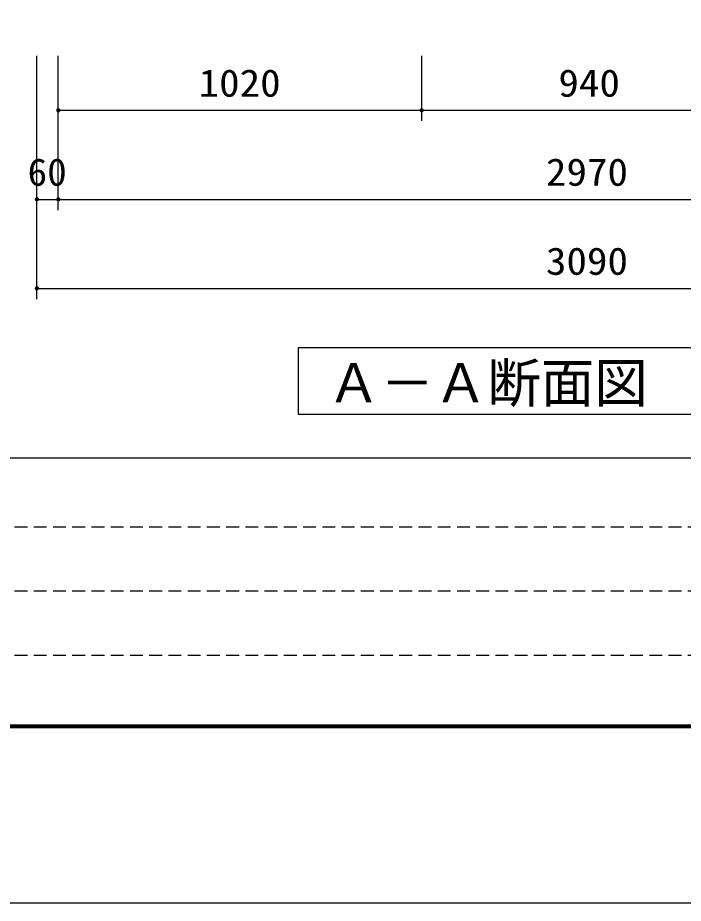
# Model space of a CAD drawing. Units: millimetres, scale not verified. Extents: x -8910 to 8910, y -6308 to 6308.
# Drawn here: x -6483 to -4615, y -6308 to -3821 of the extents above; entities that cross this region are included whole.
import ezdxf
from ezdxf.enums import TextEntityAlignment as Align

# ---------------------------------------------------------------- set-up
doc = ezdxf.new("R2010")
doc.units = ezdxf.units.MM
doc.header["$LTSCALE"] = 30
doc.linetypes.add('DASHED1', pattern=[1.8, 1.2, -0.6])
for name, color, linetype, lineweight in [('0-0_機器', 2, 'Continuous', 25), ('0-1_製作', 5, 'Continuous', 25), ('0-5_空気管', 3, 'Continuous', 25), ('0-B_図面枠', 7, 'Continuous', 25), ('0-C_Axis_waku', 7, 'Continuous', 25)]:
    doc.layers.add(name, color=color, linetype=linetype, lineweight=lineweight)
doc.styles.add('ＭＳ ゴシック', font='')
doc.styles.get('ＭＳ ゴシック').set_extended_font_data('MS Gothic')

msp = doc.modelspace()

# ---------------------------------------------------------------- linework, layer by layer
at = {"layer": '0-0_機器', "color": 3}
msp.add_lwpolyline([(-3666.6, -4934.24), (-3666.6, -4747.93), (-5695.93, -4747.93), (-5695.93, -4934.24)], close=True, dxfattribs=at)
at = {"layer": '0-1_製作', "color": 2}
for p, q in [((-6429.24, -4361), (-6429.24, -3927.76)), ((-6369.24, -4111), (-6369.24, -3927.76)), ((-5349.24, -4111), (-5349.24, -3927.76)), ((-6369.24, -4361), (-6369.24, -4081)), ((-6429.24, -4611), (-6429.24, -4331))]:
    msp.add_line(p, q, dxfattribs=at)
at = {"layer": '0-1_製作'}
for points in [[(-6374.31, -4077.78), (-6369.24, -4081), (-6374.67, -4078.44)], [(-6373.86, -4077.17), (-6369.24, -4081), (-6374.31, -4077.78)], [(-6373.35, -4076.62), (-6369.24, -4081), (-6373.86, -4077.17)], [(-6372.77, -4076.14), (-6369.24, -4081), (-6373.35, -4076.62)], [(-6372.13, -4075.74), (-6369.24, -4081), (-6372.77, -4076.14)], [(-6372.13, -4075.74), (-6369.24, -4075), (-6369.24, -4081)], [(-6371.45, -4075.42), (-6369.24, -4075), (-6372.13, -4075.74)], [(-6370.73, -4075.18), (-6369.24, -4075), (-6371.45, -4075.42)], [(-6369.99, -4075.04), (-6369.24, -4075), (-6370.73, -4075.18)], [(-6369.24, -4075), (-6363.24, -4081), (-6369.24, -4081)], [(-6368.86, -4075.01), (-6363.24, -4081), (-6369.24, -4075)], [(-6368.12, -4075.1), (-6363.24, -4081), (-6368.86, -4075.01)], [(-6367.39, -4075.29), (-6363.24, -4081), (-6368.12, -4075.1)], [(-6366.69, -4075.57), (-6363.24, -4081), (-6367.39, -4075.29)], [(-6366.69, -4075.57), (-6363.29, -4080.24), (-6363.24, -4081)], [(-6366.02, -4075.93), (-6363.29, -4080.24), (-6366.69, -4075.57)], [(-6366.02, -4075.93), (-6363.43, -4079.5), (-6363.29, -4080.24)], [(-6365.42, -4076.37), (-6363.43, -4079.5), (-6366.02, -4075.93)], [(-6365.42, -4076.37), (-6363.66, -4078.79), (-6363.43, -4079.5)], [(-6364.87, -4076.89), (-6363.66, -4078.79), (-6365.42, -4076.37)], [(-6364.87, -4076.89), (-6363.98, -4078.1), (-6363.66, -4078.79)], [(-6364.39, -4077.47), (-6363.98, -4078.1), (-6364.87, -4076.89)], [(-5354.31, -4077.78), (-5349.24, -4081), (-5354.67, -4078.44)], [(-5353.86, -4077.17), (-5349.24, -4081), (-5354.31, -4077.78)], [(-5353.35, -4076.62), (-5349.24, -4081), (-5353.86, -4077.17)], [(-5352.77, -4076.14), (-5349.24, -4081), (-5353.35, -4076.62)], [(-5352.77, -4076.14), (-5349.24, -4075), (-5349.24, -4081)], [(-5352.13, -4075.74), (-5349.24, -4075), (-5352.77, -4076.14)], [(-5351.45, -4075.42), (-5349.24, -4075), (-5352.13, -4075.74)], [(-5350.73, -4075.18), (-5349.24, -4075), (-5351.45, -4075.42)], [(-5349.99, -4075.04), (-5349.24, -4075), (-5350.73, -4075.18)], [(-5349.24, -4075), (-5343.24, -4081), (-5349.24, -4081)], [(-5348.86, -4075.01), (-5343.24, -4081), (-5349.24, -4075)], [(-5348.12, -4075.1), (-5343.24, -4081), (-5348.86, -4075.01)], [(-5347.39, -4075.29), (-5343.24, -4081), (-5348.12, -4075.1)], [(-5347.39, -4075.29), (-5343.29, -4080.24), (-5343.24, -4081)], [(-5346.69, -4075.57), (-5343.29, -4080.24), (-5347.39, -4075.29)], [(-5346.69, -4075.57), (-5343.43, -4079.5), (-5343.29, -4080.24)], [(-5346.02, -4075.93), (-5343.43, -4079.5), (-5346.69, -4075.57)], [(-5346.02, -4075.93), (-5343.66, -4078.79), (-5343.43, -4079.5)], [(-5345.42, -4076.37), (-5343.66, -4078.79), (-5346.02, -4075.93)], [(-5345.42, -4076.37), (-5343.98, -4078.1), (-5343.66, -4078.79)], [(-5344.87, -4076.89), (-5343.98, -4078.1), (-5345.42, -4076.37)], [(-5344.87, -4076.89), (-5344.39, -4077.47), (-5343.98, -4078.1)], [(-6375.23, -4080.62), (-6369.24, -4081), (-6375.24, -4081)], [(-6375.24, -4081), (-6371.79, -4086.42), (-6375.19, -4081.75)], [(-6375.24, -4081), (-6371.09, -4086.7), (-6371.79, -4086.42)], [(-6369.24, -4081), (-6371.09, -4086.7), (-6375.24, -4081)], [(-6375.13, -4079.87), (-6369.24, -4081), (-6375.23, -4080.62)], [(-6375.19, -4081.75), (-6372.45, -4086.06), (-6375.05, -4082.49)], [(-6375.19, -4081.75), (-6371.79, -4086.42), (-6372.45, -4086.06)], [(-6374.95, -4079.14), (-6369.24, -4081), (-6375.13, -4079.87)], [(-6375.05, -4082.49), (-6373.06, -4085.62), (-6374.82, -4083.2)], [(-6375.05, -4082.49), (-6372.45, -4086.06), (-6373.06, -4085.62)], [(-6374.67, -4078.44), (-6369.24, -4081), (-6374.95, -4079.14)], [(-6374.82, -4083.2), (-6373.61, -4085.1), (-6374.5, -4083.89)], [(-6374.82, -4083.2), (-6373.06, -4085.62), (-6373.61, -4085.1)], [(-6374.5, -4083.89), (-6373.61, -4085.1), (-6374.09, -4084.52)], [(-6369.24, -4081), (-6370.36, -4086.89), (-6371.09, -4086.7)], [(-6369.24, -4081), (-6369.62, -4086.98), (-6370.36, -4086.89)], [(-6369.24, -4081), (-6369.24, -4087), (-6369.62, -4086.98)], [(-6369.24, -4081), (-6368.49, -4086.95), (-6369.24, -4087)], [(-6369.24, -4081), (-6367.75, -4086.81), (-6368.49, -4086.95)], [(-6369.24, -4081), (-6367.03, -4086.57), (-6367.75, -4086.81)], [(-6369.24, -4081), (-6366.35, -4086.25), (-6367.03, -4086.57)], [(-6369.24, -4081), (-6365.71, -4085.85), (-6366.35, -4086.25)], [(-6363.24, -4081), (-6365.71, -4085.85), (-6369.24, -4081)], [(-6363.24, -4081), (-6365.13, -4085.37), (-6365.71, -4085.85)], [(-6363.24, -4081), (-6364.62, -4084.82), (-6365.13, -4085.37)], [(-6363.24, -4081), (-6364.17, -4084.21), (-6364.62, -4084.82)], [(-6363.24, -4081), (-6363.81, -4083.55), (-6364.17, -4084.21)], [(-6363.24, -4081), (-6363.53, -4082.85), (-6363.81, -4083.55)], [(-6363.24, -4081), (-6363.35, -4082.12), (-6363.53, -4082.85)], [(-6363.24, -4081), (-6363.25, -4081.37), (-6363.35, -4082.12)], [(-5355.23, -4080.62), (-5349.24, -4081), (-5355.24, -4081)], [(-5355.24, -4081), (-5351.09, -4086.7), (-5355.19, -4081.75)], [(-5355.24, -4081), (-5350.36, -4086.89), (-5351.09, -4086.7)], [(-5349.24, -4081), (-5350.36, -4086.89), (-5355.24, -4081)], [(-5355.13, -4079.87), (-5349.24, -4081), (-5355.23, -4080.62)], [(-5355.19, -4081.75), (-5351.79, -4086.42), (-5355.05, -4082.49)], [(-5355.19, -4081.75), (-5351.09, -4086.7), (-5351.79, -4086.42)], [(-5354.95, -4079.14), (-5349.24, -4081), (-5355.13, -4079.87)], [(-5355.05, -4082.49), (-5352.45, -4086.06), (-5354.82, -4083.2)], [(-5355.05, -4082.49), (-5351.79, -4086.42), (-5352.45, -4086.06)], [(-5354.67, -4078.44), (-5349.24, -4081), (-5354.95, -4079.14)], [(-5354.82, -4083.2), (-5353.06, -4085.62), (-5354.5, -4083.89)], [(-5354.82, -4083.2), (-5352.45, -4086.06), (-5353.06, -4085.62)], [(-5354.5, -4083.89), (-5353.61, -4085.1), (-5354.09, -4084.52)], [(-5354.5, -4083.89), (-5353.06, -4085.62), (-5353.61, -4085.1)], [(-5349.24, -4081), (-5349.62, -4086.98), (-5350.36, -4086.89)], [(-5349.24, -4081), (-5349.24, -4087), (-5349.62, -4086.98)], [(-5349.24, -4081), (-5348.49, -4086.95), (-5349.24, -4087)], [(-5349.24, -4081), (-5347.75, -4086.81), (-5348.49, -4086.95)], [(-5349.24, -4081), (-5347.03, -4086.57), (-5347.75, -4086.81)], [(-5349.24, -4081), (-5346.35, -4086.25), (-5347.03, -4086.57)], [(-5349.24, -4081), (-5345.71, -4085.85), (-5346.35, -4086.25)], [(-5349.24, -4081), (-5345.13, -4085.37), (-5345.71, -4085.85)], [(-5343.24, -4081), (-5345.13, -4085.37), (-5349.24, -4081)], [(-5343.24, -4081), (-5344.62, -4084.82), (-5345.13, -4085.37)], [(-5343.24, -4081), (-5344.17, -4084.21), (-5344.62, -4084.82)], [(-5343.24, -4081), (-5343.81, -4083.55), (-5344.17, -4084.21)], [(-5343.24, -4081), (-5343.53, -4082.85), (-5343.81, -4083.55)], [(-5343.24, -4081), (-5343.35, -4082.12), (-5343.53, -4082.85)], [(-5343.24, -4081), (-5343.25, -4081.37), (-5343.35, -4082.12)], [(-6432.77, -4326.14), (-6429.24, -4331), (-6433.35, -4326.62)], [(-6432.13, -4325.74), (-6429.24, -4331), (-6432.77, -4326.14)], [(-6432.13, -4325.74), (-6429.24, -4325), (-6429.24, -4331)], [(-6431.45, -4325.42), (-6429.24, -4325), (-6432.13, -4325.74)], [(-6430.73, -4325.18), (-6429.24, -4325), (-6431.45, -4325.42)], [(-6429.99, -4325.04), (-6429.24, -4325), (-6430.73, -4325.18)], [(-6429.24, -4325), (-6423.24, -4331), (-6429.24, -4331)], [(-6428.86, -4325.01), (-6423.24, -4331), (-6429.24, -4325)], [(-6428.12, -4325.1), (-6423.24, -4331), (-6428.86, -4325.01)], [(-6427.39, -4325.29), (-6423.24, -4331), (-6428.12, -4325.1)], [(-6426.69, -4325.57), (-6423.24, -4331), (-6427.39, -4325.29)], [(-6426.69, -4325.57), (-6423.29, -4330.24), (-6423.24, -4331)], [(-6426.02, -4325.93), (-6423.29, -4330.24), (-6426.69, -4325.57)], [(-6426.02, -4325.93), (-6423.43, -4329.5), (-6423.29, -4330.24)], [(-6425.42, -4326.37), (-6423.43, -4329.5), (-6426.02, -4325.93)], [(-6425.42, -4326.37), (-6423.66, -4328.79), (-6423.43, -4329.5)], [(-6424.87, -4326.89), (-6423.66, -4328.79), (-6425.42, -4326.37)], [(-6372.77, -4326.14), (-6369.24, -4331), (-6373.35, -4326.62)], [(-6372.13, -4325.74), (-6369.24, -4331), (-6372.77, -4326.14)], [(-6372.13, -4325.74), (-6369.24, -4325), (-6369.24, -4331)], [(-6371.45, -4325.42), (-6369.24, -4325), (-6372.13, -4325.74)], [(-6370.73, -4325.18), (-6369.24, -4325), (-6371.45, -4325.42)], [(-6369.99, -4325.04), (-6369.24, -4325), (-6370.73, -4325.18)], [(-6369.24, -4325), (-6363.24, -4331), (-6369.24, -4331)], [(-6368.86, -4325.01), (-6363.24, -4331), (-6369.24, -4325)], [(-6368.12, -4325.1), (-6363.24, -4331), (-6368.86, -4325.01)], [(-6367.39, -4325.29), (-6363.24, -4331), (-6368.12, -4325.1)], [(-6366.69, -4325.57), (-6363.24, -4331), (-6367.39, -4325.29)], [(-6366.69, -4325.57), (-6363.29, -4330.24), (-6363.24, -4331)], [(-6366.02, -4325.93), (-6363.29, -4330.24), (-6366.69, -4325.57)], [(-6366.02, -4325.93), (-6363.43, -4329.5), (-6363.29, -4330.24)], [(-6365.42, -4326.37), (-6363.43, -4329.5), (-6366.02, -4325.93)], [(-6365.42, -4326.37), (-6363.66, -4328.79), (-6363.43, -4329.5)], [(-6364.87, -4326.89), (-6363.66, -4328.79), (-6365.42, -4326.37)], [(-6435.23, -4330.62), (-6429.24, -4331), (-6435.24, -4331)], [(-6435.24, -4331), (-6431.79, -4336.42), (-6435.19, -4331.75)], [(-6435.24, -4331), (-6431.09, -4336.7), (-6431.79, -4336.42)], [(-6429.24, -4331), (-6431.09, -4336.7), (-6435.24, -4331)], [(-6435.13, -4329.87), (-6429.24, -4331), (-6435.23, -4330.62)], [(-6435.19, -4331.75), (-6432.45, -4336.06), (-6435.05, -4332.49)], [(-6435.19, -4331.75), (-6431.79, -4336.42), (-6432.45, -4336.06)], [(-6434.95, -4329.14), (-6429.24, -4331), (-6435.13, -4329.87)], [(-6435.05, -4332.49), (-6433.06, -4335.62), (-6434.82, -4333.2)], [(-6435.05, -4332.49), (-6432.45, -4336.06), (-6433.06, -4335.62)], [(-6434.67, -4328.44), (-6429.24, -4331), (-6434.95, -4329.14)], [(-6434.82, -4333.2), (-6433.61, -4335.1), (-6434.5, -4333.89)], [(-6434.82, -4333.2), (-6433.06, -4335.62), (-6433.61, -4335.1)], [(-6434.31, -4327.78), (-6429.24, -4331), (-6434.67, -4328.44)], [(-6434.5, -4333.89), (-6433.61, -4335.1), (-6434.09, -4334.52)], [(-6433.86, -4327.17), (-6429.24, -4331), (-6434.31, -4327.78)], [(-6433.35, -4326.62), (-6429.24, -4331), (-6433.86, -4327.17)], [(-6429.24, -4331), (-6430.36, -4336.89), (-6431.09, -4336.7)], [(-6429.24, -4331), (-6429.62, -4336.98), (-6430.36, -4336.89)], [(-6429.24, -4331), (-6429.24, -4337), (-6429.62, -4336.98)], [(-6429.24, -4331), (-6428.49, -4336.95), (-6429.24, -4337)], [(-6429.24, -4331), (-6427.75, -4336.81), (-6428.49, -4336.95)], [(-6429.24, -4331), (-6427.03, -4336.57), (-6427.75, -4336.81)], [(-6429.24, -4331), (-6426.35, -4336.25), (-6427.03, -4336.57)], [(-6429.24, -4331), (-6425.71, -4335.85), (-6426.35, -4336.25)], [(-6423.24, -4331), (-6425.71, -4335.85), (-6429.24, -4331)], [(-6423.24, -4331), (-6425.13, -4335.37), (-6425.71, -4335.85)], [(-6423.24, -4331), (-6424.62, -4334.82), (-6425.13, -4335.37)], [(-6424.87, -4326.89), (-6423.98, -4328.1), (-6423.66, -4328.79)], [(-6424.39, -4327.47), (-6423.98, -4328.1), (-6424.87, -4326.89)], [(-6423.24, -4331), (-6424.17, -4334.21), (-6424.62, -4334.82)], [(-6423.24, -4331), (-6423.81, -4333.55), (-6424.17, -4334.21)], [(-6423.24, -4331), (-6423.53, -4332.85), (-6423.81, -4333.55)], [(-6423.24, -4331), (-6423.35, -4332.12), (-6423.53, -4332.85)], [(-6423.24, -4331), (-6423.25, -4331.37), (-6423.35, -4332.12)], [(-6375.23, -4330.62), (-6369.24, -4331), (-6375.24, -4331)], [(-6375.24, -4331), (-6371.79, -4336.42), (-6375.19, -4331.75)], [(-6375.24, -4331), (-6371.09, -4336.7), (-6371.79, -4336.42)], [(-6369.24, -4331), (-6371.09, -4336.7), (-6375.24, -4331)], [(-6375.13, -4329.87), (-6369.24, -4331), (-6375.23, -4330.62)], [(-6375.19, -4331.75), (-6372.45, -4336.06), (-6375.05, -4332.49)], [(-6375.19, -4331.75), (-6371.79, -4336.42), (-6372.45, -4336.06)], [(-6374.95, -4329.14), (-6369.24, -4331), (-6375.13, -4329.87)], [(-6375.05, -4332.49), (-6373.06, -4335.62), (-6374.82, -4333.2)], [(-6375.05, -4332.49), (-6372.45, -4336.06), (-6373.06, -4335.62)], [(-6374.67, -4328.44), (-6369.24, -4331), (-6374.95, -4329.14)], [(-6374.82, -4333.2), (-6373.61, -4335.1), (-6374.5, -4333.89)], [(-6374.82, -4333.2), (-6373.06, -4335.62), (-6373.61, -4335.1)], [(-6374.31, -4327.78), (-6369.24, -4331), (-6374.67, -4328.44)], [(-6374.5, -4333.89), (-6373.61, -4335.1), (-6374.09, -4334.52)], [(-6373.86, -4327.17), (-6369.24, -4331), (-6374.31, -4327.78)], [(-6373.35, -4326.62), (-6369.24, -4331), (-6373.86, -4327.17)], [(-6369.24, -4331), (-6370.36, -4336.89), (-6371.09, -4336.7)], [(-6369.24, -4331), (-6369.62, -4336.98), (-6370.36, -4336.89)], [(-6369.24, -4331), (-6369.24, -4337), (-6369.62, -4336.98)], [(-6369.24, -4331), (-6368.49, -4336.95), (-6369.24, -4337)], [(-6369.24, -4331), (-6367.75, -4336.81), (-6368.49, -4336.95)], [(-6369.24, -4331), (-6367.03, -4336.57), (-6367.75, -4336.81)], [(-6369.24, -4331), (-6366.35, -4336.25), (-6367.03, -4336.57)], [(-6369.24, -4331), (-6365.71, -4335.85), (-6366.35, -4336.25)], [(-6363.24, -4331), (-6365.71, -4335.85), (-6369.24, -4331)], [(-6363.24, -4331), (-6365.13, -4335.37), (-6365.71, -4335.85)], [(-6363.24, -4331), (-6364.62, -4334.82), (-6365.13, -4335.37)], [(-6364.87, -4326.89), (-6363.98, -4328.1), (-6363.66, -4328.79)], [(-6364.39, -4327.47), (-6363.98, -4328.1), (-6364.87, -4326.89)], [(-6363.24, -4331), (-6364.17, -4334.21), (-6364.62, -4334.82)], [(-6363.24, -4331), (-6363.81, -4333.55), (-6364.17, -4334.21)], [(-6363.24, -4331), (-6363.53, -4332.85), (-6363.81, -4333.55)], [(-6363.24, -4331), (-6363.35, -4332.12), (-6363.53, -4332.85)], [(-6363.24, -4331), (-6363.25, -4331.37), (-6363.35, -4332.12)], [(-6432.13, -4575.74), (-6429.24, -4575), (-6429.24, -4581)], [(-6431.45, -4575.42), (-6429.24, -4575), (-6432.13, -4575.74)], [(-6430.73, -4575.18), (-6429.24, -4575), (-6431.45, -4575.42)], [(-6429.99, -4575.04), (-6429.24, -4575), (-6430.73, -4575.18)], [(-6429.24, -4575), (-6423.24, -4581), (-6429.24, -4581)], [(-6428.86, -4575.01), (-6423.24, -4581), (-6429.24, -4575)], [(-6428.12, -4575.1), (-6423.24, -4581), (-6428.86, -4575.01)], [(-6427.39, -4575.29), (-6423.24, -4581), (-6428.12, -4575.1)], [(-6435.23, -4580.62), (-6429.24, -4581), (-6435.24, -4581)], [(-6435.24, -4581), (-6431.79, -4586.42), (-6435.19, -4581.75)], [(-6435.24, -4581), (-6431.09, -4586.7), (-6431.79, -4586.42)], [(-6429.24, -4581), (-6431.09, -4586.7), (-6435.24, -4581)], [(-6435.13, -4579.87), (-6429.24, -4581), (-6435.23, -4580.62)], [(-6435.19, -4581.75), (-6432.45, -4586.06), (-6435.05, -4582.49)], [(-6435.19, -4581.75), (-6431.79, -4586.42), (-6432.45, -4586.06)], [(-6434.95, -4579.14), (-6429.24, -4581), (-6435.13, -4579.87)], [(-6435.05, -4582.49), (-6433.06, -4585.62), (-6434.82, -4583.2)], [(-6435.05, -4582.49), (-6432.45, -4586.06), (-6433.06, -4585.62)], [(-6434.67, -4578.44), (-6429.24, -4581), (-6434.95, -4579.14)], [(-6434.82, -4583.2), (-6433.61, -4585.1), (-6434.5, -4583.89)], [(-6434.82, -4583.2), (-6433.06, -4585.62), (-6433.61, -4585.1)], [(-6434.31, -4577.78), (-6429.24, -4581), (-6434.67, -4578.44)], [(-6434.5, -4583.89), (-6433.61, -4585.1), (-6434.09, -4584.52)], [(-6433.86, -4577.17), (-6429.24, -4581), (-6434.31, -4577.78)], [(-6433.35, -4576.62), (-6429.24, -4581), (-6433.86, -4577.17)], [(-6432.77, -4576.14), (-6429.24, -4581), (-6433.35, -4576.62)], [(-6432.13, -4575.74), (-6429.24, -4581), (-6432.77, -4576.14)], [(-6429.24, -4581), (-6430.36, -4586.89), (-6431.09, -4586.7)], [(-6429.24, -4581), (-6429.62, -4586.98), (-6430.36, -4586.89)], [(-6429.24, -4581), (-6429.24, -4587), (-6429.62, -4586.98)], [(-6429.24, -4581), (-6428.49, -4586.95), (-6429.24, -4587)], [(-6429.24, -4581), (-6427.75, -4586.81), (-6428.49, -4586.95)], [(-6429.24, -4581), (-6427.03, -4586.57), (-6427.75, -4586.81)], [(-6429.24, -4581), (-6426.35, -4586.25), (-6427.03, -4586.57)], [(-6429.24, -4581), (-6425.71, -4585.85), (-6426.35, -4586.25)], [(-6423.24, -4581), (-6425.71, -4585.85), (-6429.24, -4581)], [(-6426.69, -4575.57), (-6423.24, -4581), (-6427.39, -4575.29)], [(-6426.69, -4575.57), (-6423.29, -4580.24), (-6423.24, -4581)], [(-6426.02, -4575.93), (-6423.29, -4580.24), (-6426.69, -4575.57)], [(-6426.02, -4575.93), (-6423.43, -4579.5), (-6423.29, -4580.24)], [(-6425.42, -4576.37), (-6423.43, -4579.5), (-6426.02, -4575.93)], [(-6423.24, -4581), (-6425.13, -4585.37), (-6425.71, -4585.85)], [(-6425.42, -4576.37), (-6423.66, -4578.79), (-6423.43, -4579.5)], [(-6424.87, -4576.89), (-6423.66, -4578.79), (-6425.42, -4576.37)], [(-6423.24, -4581), (-6424.62, -4584.82), (-6425.13, -4585.37)], [(-6424.87, -4576.89), (-6423.98, -4578.1), (-6423.66, -4578.79)], [(-6424.39, -4577.47), (-6423.98, -4578.1), (-6424.87, -4576.89)], [(-6423.24, -4581), (-6424.17, -4584.21), (-6424.62, -4584.82)], [(-6423.24, -4581), (-6423.81, -4583.55), (-6424.17, -4584.21)], [(-6423.24, -4581), (-6423.53, -4582.85), (-6423.81, -4583.55)], [(-6423.24, -4581), (-6423.35, -4582.12), (-6423.53, -4582.85)], [(-6423.24, -4581), (-6423.25, -4581.37), (-6423.35, -4582.12)]]:
    msp.add_solid(points, dxfattribs=at)
at = {"layer": '0-5_空気管', "color": 2}
for p, q in [((-6369.24, -4081), (-5349.24, -4081)), ((-5349.24, -4081), (-4409.24, -4081)), ((-6429.24, -4331), (-6369.24, -4331)), ((-6369.24, -4331), (-3399.24, -4331)), ((-6429.24, -4581), (-3339.24, -4581))]:
    msp.add_line(p, q, dxfattribs=at)
at = {"layer": '0-B_図面枠'}
msp.add_lwpolyline([(-8910, -6307.5), (-8910, 6307.5), (8910, 6307.5), (8910, -6307.5)], close=True, dxfattribs=at)
at = {"layer": '0-C_Axis_waku'}
for p, q in [((-7770, -5056.5), (8400, -5056.5)), ((8408.4, -5814.9), (-7778.4, -5814.9)), ((8407.8, -5814.3), (-7777.8, -5814.3)), ((8407.2, -5813.7), (-7777.2, -5813.7)), ((8406.6, -5813.1), (-7776.6, -5813.1)), ((8406, -5812.5), (-7776, -5812.5)), ((8405.4, -5811.9), (-7775.4, -5811.9)), ((8404.8, -5811.3), (-7774.8, -5811.3)), ((8404.2, -5810.7), (-7774.2, -5810.7)), ((8403.6, -5810.1), (-7773.6, -5810.1)), ((8403, -5809.5), (-7773, -5809.5)), ((8402.4, -5808.9), (-7772.4, -5808.9)), ((8401.8, -5808.3), (-7771.8, -5808.3)), ((8401.2, -5807.7), (-7771.2, -5807.7)), ((8400.6, -5807.1), (-7770.6, -5807.1)), ((-7770, -5806.5), (8400, -5806.5))]:
    msp.add_line(p, q, dxfattribs=at)
at = {"layer": '0-C_Axis_waku', "linetype": 'DASHED1'}
for p, q in [((240, -5251.5), (-7770, -5251.5)), ((240, -5431.5), (-7770, -5431.5)), ((240, -5611.5), (-7770, -5611.5))]:
    msp.add_line(p, q, dxfattribs=at)

# ---------------------------------------------------------------- texts
at = {"layer": '0-0_機器', "color": 4, "style": 'ＭＳ ゴシック'}
msp.add_text('Ａ－Ａ断面図', height=110, dxfattribs=at).set_placement((-5614.68, -4934.21), align=Align.BOTTOM_LEFT)
at = {"layer": '0-5_空気管', "color": 4, "style": 'ＭＳ ゴシック'}
for s, width, p in [('1020', 1.1, (-5975.49, -4066)), ('940', 1.1, (-4965.49, -4066)), ('60', 1.05, (-6455.49, -4316)), ('2970', 1.1, (-5000.49, -4316)), ('3090', 1.1, (-5000.49, -4566))]:
    msp.add_text(s, height=76.98, dxfattribs=dict(at, width=width)).set_placement(p, align=Align.BOTTOM_LEFT)

doc.saveas('drawing.dxf')
